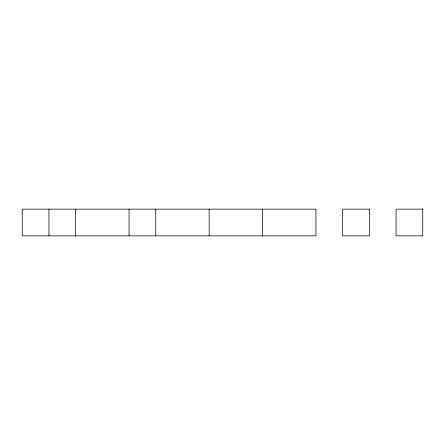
<?xml version="1.0" encoding="UTF-8"?>
<svg xmlns="http://www.w3.org/2000/svg" width="445" height="445" viewBox="0 0 445 445"><rect width="100%" height="100%" fill="white"/><g stroke="black" fill="none" stroke-linecap="round" stroke-linejoin="round"><path stroke-width="0.67" d="M262.55 209.15L262.55 235.85M209.15 209.15L209.15 235.85M155.75 209.15L155.75 235.85M129.05 209.15L129.05 235.85M75.65 209.15L75.65 235.85M48.95 209.15L48.95 235.85M315.95 209.15L22.25 209.15L22.25 235.85L315.95 235.85L315.95 209.15M369.35 209.15L342.65 209.15L342.65 235.85L369.35 235.85L369.35 209.15M422.75 209.15L396.05 209.15L396.05 235.85L422.75 235.85L422.75 209.15"/></g></svg>
